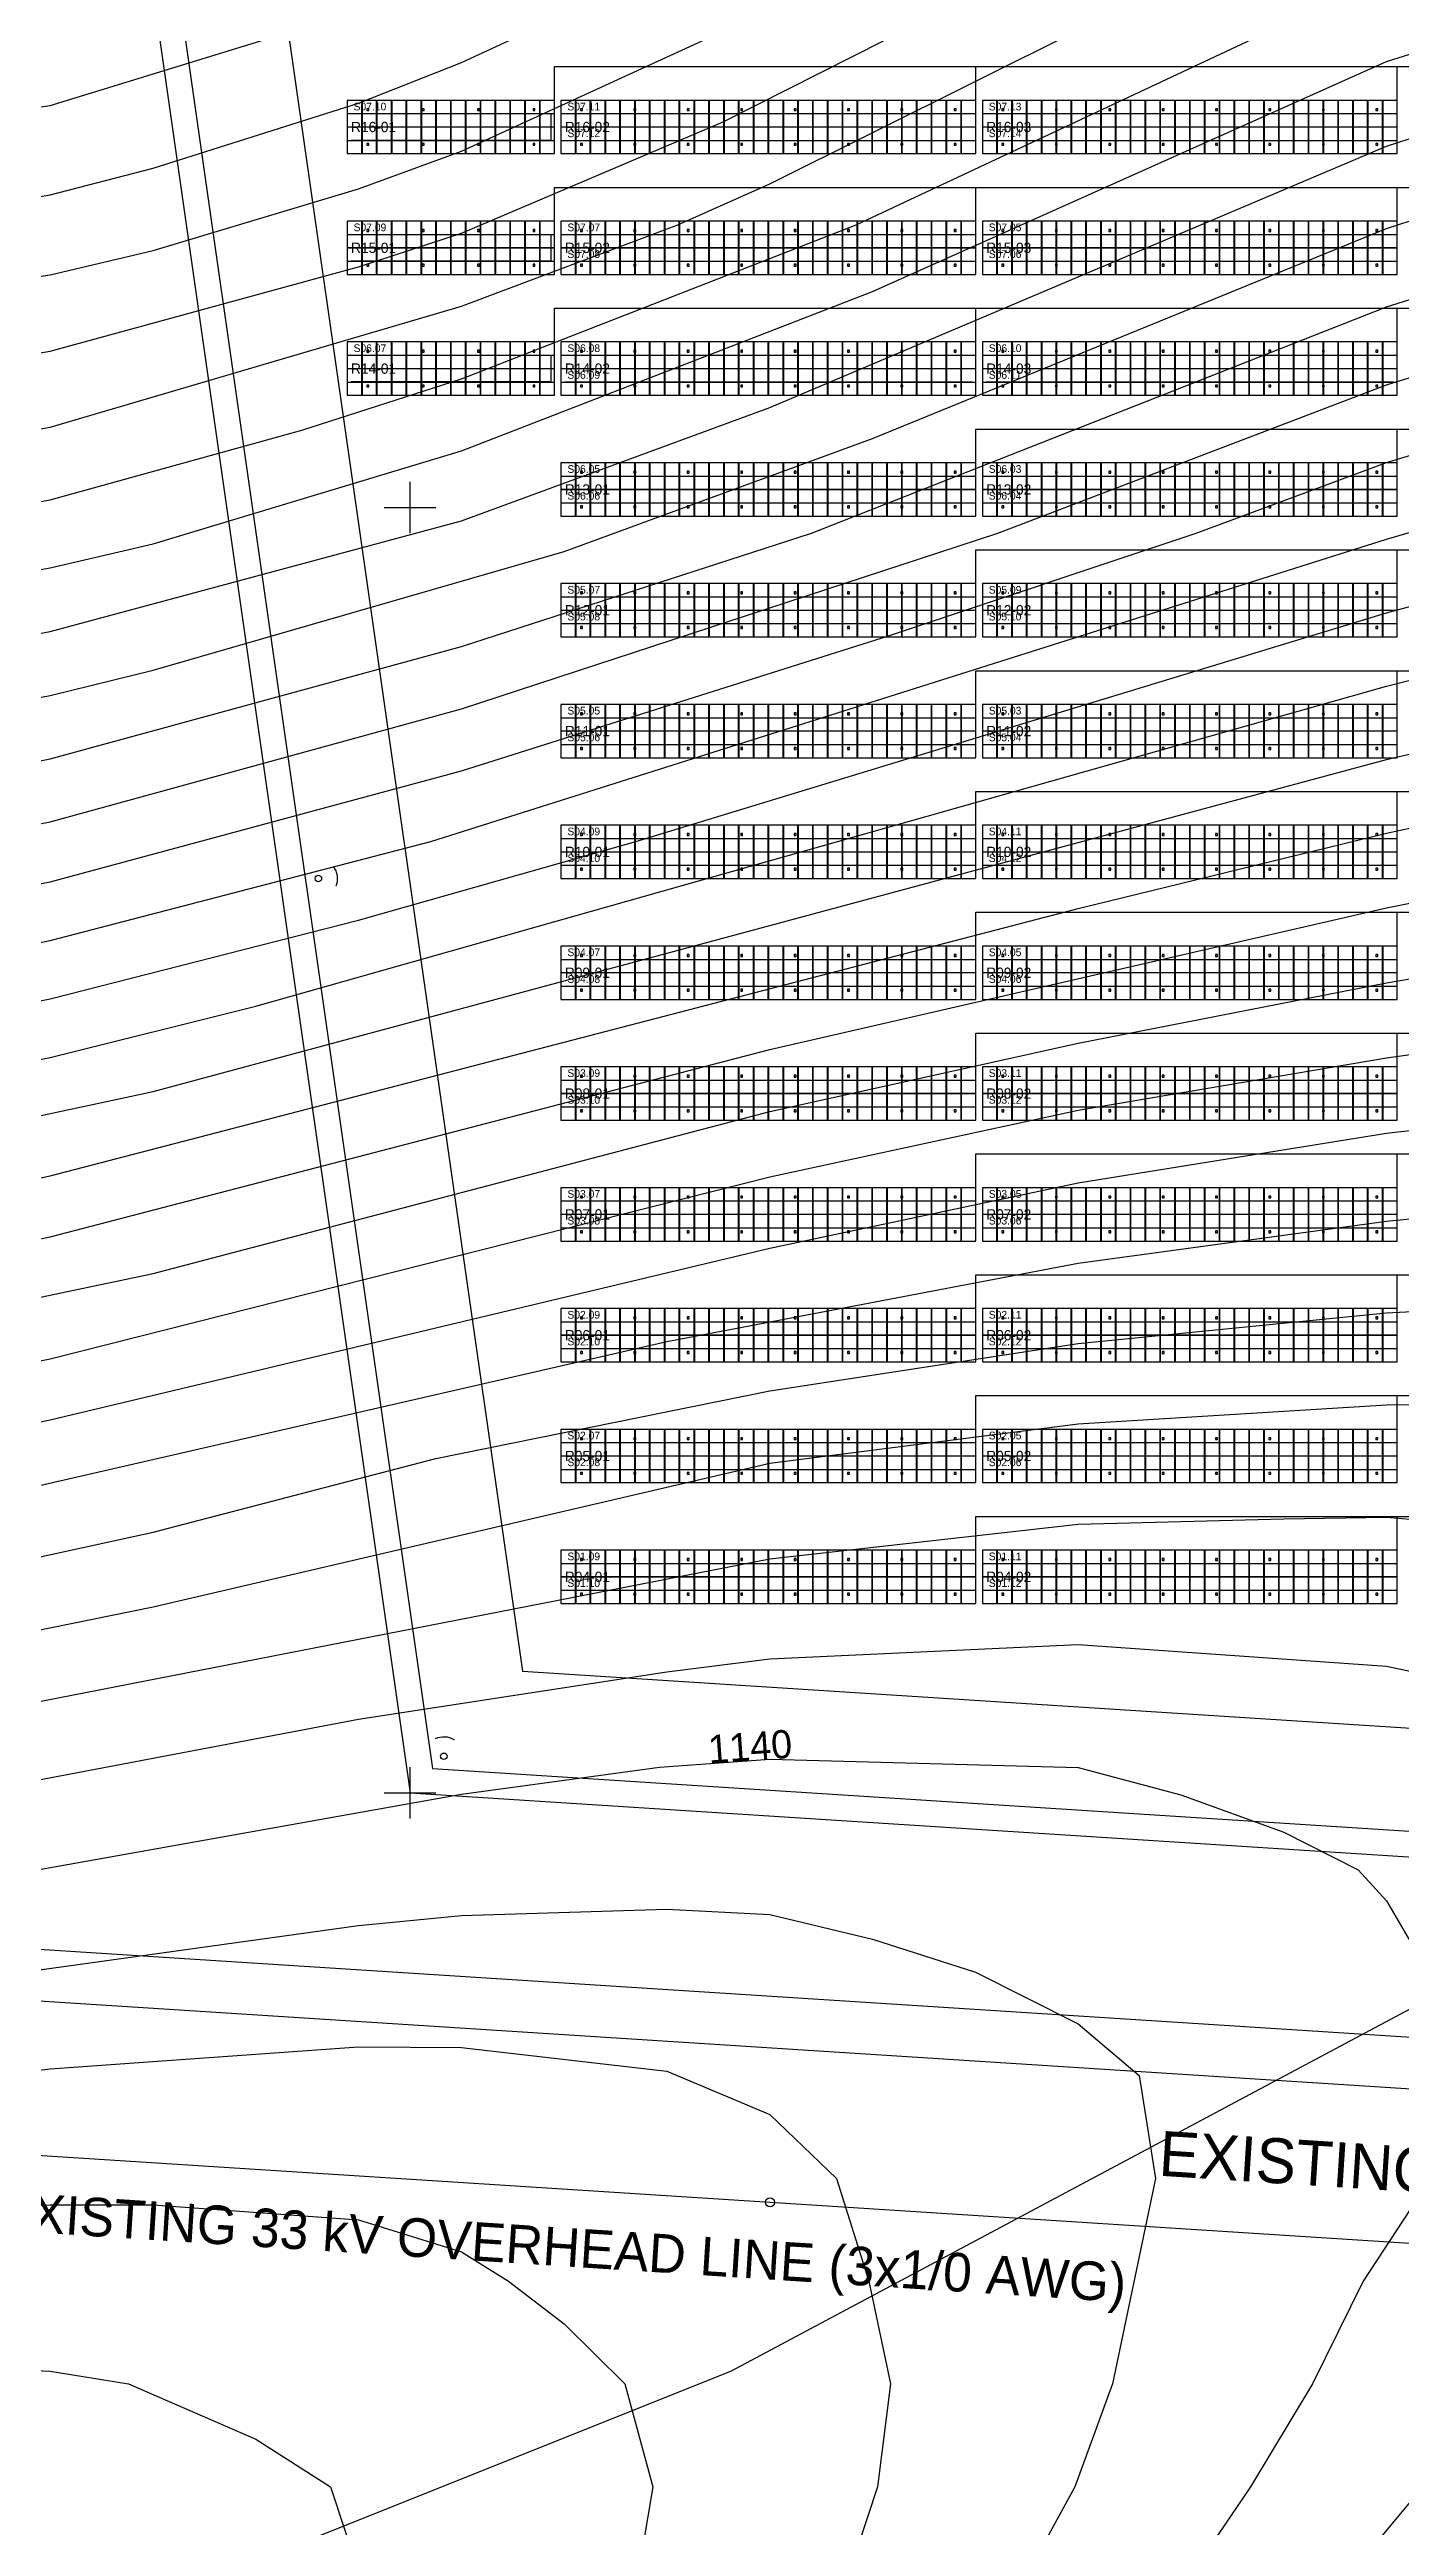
# Model space of a CAD drawing. Header units: metres. Extents: x 469740 to 470929, y 4329760 to 4330601.
# Drawn here: x 469971.9 to 470077.1, y 4329942.9 to 4330135.6 of the extents above; entities that cross this region are included whole.
import ezdxf
from ezdxf.enums import TextEntityAlignment as Align

# ---------------------------------------------------------------- set-up
doc = ezdxf.new("R2010")
doc.units = ezdxf.units.M
for name, color, linetype in [('CADASTRE-PARCEL', 30, 'Continuous'), ('DC-CABLE-1500V', 4, 'Continuous'), ('EXISTING-OHL-33KV', 6, 'Continuous'), ('EXISTING-TRACK', 251, 'Continuous'), ('FENCE-2.0M-CHAINLINK', 3, 'Continuous'), ('GRID-COORDINATES', 8, 'Continuous'), ('PV-MODULES', 5, 'Continuous'), ('PV-PILES', 8, 'Continuous'), ('PV-STRING-NUMBERS', 3, 'Continuous'), ('PV-STRINGS', 3, 'Continuous'), ('PV-TABLES', 5, 'Continuous'), ('SECURITY-CCTV', 4, 'Continuous'), ('SETBACK-LINE-10M', 1, 'Continuous'), ('STREAM-DRY', 150, 'Continuous'), ('TOPO-CONTOUR-MAJOR', 8, 'Continuous'), ('TOPO-CONTOUR-MINOR', 252, 'Continuous'), ('TOPO-TEXT', 8, 'Continuous')]:
    doc.layers.add(name, color=color, linetype=linetype)

# ---------------------------------------------------------------- blocks, each defined once
blk = doc.blocks.new('POLE_MV_CONCRETE')
blk.add_line((-1.2, 0), (1.2, 0))
blk.add_circle((0, 0), 0.35)
blk = doc.blocks.new('PV_MODULE_590W')
blk.add_line((-0.567, 0), (0.567, 0))
blk.add_lwpolyline([(-0.567, -1.0325), (0.567, -1.0325), (0.567, 1.0325), (-0.567, 1.0325)], close=True)
blk = doc.blocks.new('PILE_C150')
blk.add_lwpolyline([(-0.075, -0.075), (0.075, -0.075), (0.075, 0.075), (-0.075, 0.075)], close=True)
blk = doc.blocks.new('PV_TABLE_2P28')
blk.add_lwpolyline([(-16.146, -2.0735), (16.146, -2.0735), (16.146, 2.0735), (-16.146, 2.0735)], close=True)
at = {"layer": 'PV-MODULES'}
for p in [(-15.579, 1.041), (-14.425, 1.041), (-13.271, 1.041), (-12.117, 1.041), (-10.963, 1.041), (-9.809, 1.041), (-8.655, 1.041), (-7.501, 1.041), (-6.347, 1.041), (-5.193, 1.041), (-4.039, 1.041), (-2.885, 1.041), (-1.731, 1.041), (-0.577, 1.041), (0.577, 1.041), (1.731, 1.041), (2.885, 1.041), (4.039, 1.041), (5.193, 1.041), (6.347, 1.041), (7.501, 1.041), (8.655, 1.041), (9.809, 1.041), (10.963, 1.041), (12.117, 1.041), (13.271, 1.041), (14.425, 1.041), (15.579, 1.041), (-15.579, -1.041), (-14.425, -1.041), (-13.271, -1.041), (-12.117, -1.041), (-10.963, -1.041), (-9.809, -1.041), (-8.655, -1.041), (-7.501, -1.041), (-6.347, -1.041), (-5.193, -1.041), (-4.039, -1.041), (-2.885, -1.041), (-1.731, -1.041), (-0.577, -1.041), (0.577, -1.041), (1.731, -1.041), (2.885, -1.041), (4.039, -1.041), (5.193, -1.041), (6.347, -1.041), (7.501, -1.041), (8.655, -1.041), (9.809, -1.041), (10.963, -1.041), (12.117, -1.041), (13.271, -1.041), (14.425, -1.041), (15.579, -1.041)]:
    blk.add_blockref('PV_MODULE_590W', p, dxfattribs=at)
at = {"layer": 'PV-PILES'}
for p in [(-14.546, 1.35), (-10.39, 1.35), (-6.234, 1.35), (-2.078, 1.35), (2.078, 1.35), (6.234, 1.35), (10.39, 1.35), (14.546, 1.35), (-14.546, -1.35), (-10.39, -1.35), (-6.234, -1.35), (-2.078, -1.35), (2.078, -1.35), (6.234, -1.35), (10.39, -1.35), (14.546, -1.35)]:
    blk.add_blockref('PILE_C150', p, dxfattribs=at)
blk = doc.blocks.new('PV_TABLE_2P14')
blk.add_lwpolyline([(-8.068, -2.0735), (8.068, -2.0735), (8.068, 2.0735), (-8.068, 2.0735)], close=True)
at = {"layer": 'PV-MODULES'}
for p in [(-7.501, 1.041), (-6.347, 1.041), (-5.193, 1.041), (-4.039, 1.041), (-2.885, 1.041), (-1.731, 1.041), (-0.577, 1.041), (0.577, 1.041), (1.731, 1.041), (2.885, 1.041), (4.039, 1.041), (5.193, 1.041), (6.347, 1.041), (7.501, 1.041), (-7.501, -1.041), (-6.347, -1.041), (-5.193, -1.041), (-4.039, -1.041), (-2.885, -1.041), (-1.731, -1.041), (-0.577, -1.041), (0.577, -1.041), (1.731, -1.041), (2.885, -1.041), (4.039, -1.041), (5.193, -1.041), (6.347, -1.041), (7.501, -1.041)]:
    blk.add_blockref('PV_MODULE_590W', p, dxfattribs=at)
at = {"layer": 'PV-PILES'}
for p in [(-6.468, 1.35), (-2.156, 1.35), (2.156, 1.35), (6.468, 1.35), (-6.468, -1.35), (-2.156, -1.35), (2.156, -1.35), (6.468, -1.35)]:
    blk.add_blockref('PILE_C150', p, dxfattribs=at)
blk = doc.blocks.new('CCTV_POLE_6M')
blk.add_circle((0, 0), 0.25)
blk.add_arc((0, 0), 1.5, -30, 30)

msp = doc.modelspace()

# ---------------------------------------------------------------- linework, layer by layer
at = {"layer": 'CADASTRE-PARCEL'}
msp.add_lwpolyline([(470000, 4330000), (470390, 4329975), (470430, 4330160), (470360, 4330300), (470060, 4330285), (469980, 4330140)], close=True, dxfattribs=at)
at = {"layer": 'DC-CABLE-1500V'}
for points in [[(470011.25, 4330129.6), (470011.25, 4330134.3), (470210.4, 4330134.3), (470210.4, 4330132.38), (470108.42, 4330132.38)], [(470044.04, 4330129.6), (470044.04, 4330134.3), (470210.4, 4330134.3), (470210.4, 4330132.38), (470108.42, 4330132.38)], [(470076.83, 4330129.6), (470076.83, 4330134.3), (470210.4, 4330134.3), (470210.4, 4330132.38), (470108.42, 4330132.38)], [(470011.25, 4330120.2), (470011.25, 4330124.9), (470210.4, 4330124.9), (470210.4, 4330132.38), (470108.42, 4330132.38)], [(470044.04, 4330120.2), (470044.04, 4330124.9), (470210.4, 4330124.9), (470210.4, 4330132.38), (470108.42, 4330132.38)], [(470076.83, 4330120.2), (470076.83, 4330124.9), (470210.4, 4330124.9), (470210.4, 4330132.38), (470108.42, 4330132.38)], [(470011.25, 4330110.8), (470011.25, 4330115.5), (470210.4, 4330115.5), (470210.4, 4330113.58), (470108.42, 4330113.58)], [(470044.04, 4330110.8), (470044.04, 4330115.5), (470210.4, 4330115.5), (470210.4, 4330113.58), (470108.42, 4330113.58)], [(470076.83, 4330110.8), (470076.83, 4330115.5), (470210.4, 4330115.5), (470210.4, 4330113.58), (470108.42, 4330113.58)], [(470044.04, 4330101.4), (470044.04, 4330106.1), (470210.4, 4330106.1), (470210.4, 4330113.58), (470108.42, 4330113.58)], [(470076.83, 4330101.4), (470076.83, 4330106.1), (470210.4, 4330106.1), (470210.4, 4330113.58), (470108.42, 4330113.58)], [(470044.04, 4330092), (470044.04, 4330096.7), (470210.4, 4330096.7), (470210.4, 4330094.78), (470141.22, 4330094.78)], [(470076.83, 4330092), (470076.83, 4330096.7), (470210.4, 4330096.7), (470210.4, 4330094.78), (470141.22, 4330094.78)], [(470044.04, 4330082.6), (470044.04, 4330087.3), (470210.4, 4330087.3), (470210.4, 4330094.78), (470141.22, 4330094.78)], [(470076.83, 4330082.6), (470076.83, 4330087.3), (470210.4, 4330087.3), (470210.4, 4330094.78), (470141.22, 4330094.78)], [(470044.04, 4330073.2), (470044.04, 4330077.9), (470210.4, 4330077.9), (470210.4, 4330075.98), (470141.22, 4330075.98)], [(470076.83, 4330073.2), (470076.83, 4330077.9), (470210.4, 4330077.9), (470210.4, 4330075.98), (470141.22, 4330075.98)], [(470044.04, 4330063.8), (470044.04, 4330068.5), (470210.4, 4330068.5), (470210.4, 4330075.98), (470141.22, 4330075.98)], [(470076.83, 4330063.8), (470076.83, 4330068.5), (470210.4, 4330068.5), (470210.4, 4330075.98), (470141.22, 4330075.98)], [(470044.04, 4330054.4), (470044.04, 4330059.1), (470210.4, 4330059.1), (470210.4, 4330057.18), (470141.22, 4330057.18)], [(470076.83, 4330054.4), (470076.83, 4330059.1), (470210.4, 4330059.1), (470210.4, 4330057.18), (470141.22, 4330057.18)], [(470044.04, 4330045), (470044.04, 4330049.7), (470210.4, 4330049.7), (470210.4, 4330057.18), (470141.22, 4330057.18)], [(470076.83, 4330045), (470076.83, 4330049.7), (470210.4, 4330049.7), (470210.4, 4330057.18), (470141.22, 4330057.18)], [(470044.04, 4330035.6), (470044.04, 4330040.3), (470210.4, 4330040.3), (470210.4, 4330038.38), (470141.22, 4330038.38)], [(470076.83, 4330035.6), (470076.83, 4330040.3), (470210.4, 4330040.3), (470210.4, 4330038.38), (470141.22, 4330038.38)], [(470044.04, 4330026.2), (470044.04, 4330030.9), (470210.4, 4330030.9), (470210.4, 4330038.38), (470141.22, 4330038.38)], [(470076.83, 4330026.2), (470076.83, 4330030.9), (470210.4, 4330030.9), (470210.4, 4330038.38), (470141.22, 4330038.38)], [(470044.04, 4330016.8), (470044.04, 4330021.5), (470210.4, 4330021.5), (470210.4, 4330019.58), (470141.22, 4330019.58)], [(470076.83, 4330016.8), (470076.83, 4330021.5), (470210.4, 4330021.5), (470210.4, 4330019.58), (470141.22, 4330019.58)]]:
    msp.add_lwpolyline(points, dxfattribs=at)
at = {"layer": 'EXISTING-OHL-33KV'}
msp.add_lwpolyline([(469848.39, 4329979.66), (469908.27, 4329975.82), (469968.14, 4329971.98), (470028.02, 4329968.14), (470087.9, 4329964.3), (470147.77, 4329960.47), (470207.65, 4329956.63), (470267.53, 4329952.79), (470327.4, 4329948.95), (470387.28, 4329945.11), (470447.16, 4329941.27), (470507.04, 4329937.44), (470566.91, 4329933.6)], dxfattribs=at)
at = {"layer": 'EXISTING-TRACK'}
for p, q in [((469839.43, 4329996.26), (470577.92, 4329948.93)), ((469839.18, 4329992.27), (470577.66, 4329944.93))]:
    msp.add_line(p, q, dxfattribs=at)
at = {"layer": 'FENCE-2.0M-CHAINLINK'}
msp.add_lwpolyline([(470217.99, 4329988.03), (470388.41, 4329977.11), (470427.9, 4330159.73), (470358.8, 4330297.94), (470061.21, 4330283.06), (469982.07, 4330139.62), (470001.75, 4330001.89), (470212.01, 4329988.41)], dxfattribs=at)
at = {"layer": 'GRID-COORDINATES'}
for p, q in [((470000, 4330098), (470000, 4330102)), ((469998, 4330100), (470002, 4330100)), ((470000, 4329998), (470000, 4330002)), ((469998, 4330000), (470002, 4330000))]:
    msp.add_line(p, q, dxfattribs=at)
at = {"layer": 'PV-STRINGS'}
for points in [[(469995.41, 4330130.64), (470010.95, 4330130.64), (470010.95, 4330128.56), (469995.41, 4330128.56)], [(470012.05, 4330130.64), (470043.74, 4330130.64)], [(470044.84, 4330130.64), (470076.53, 4330130.64)], [(470012.05, 4330128.56), (470043.74, 4330128.56)], [(470044.84, 4330128.56), (470076.53, 4330128.56)], [(469995.41, 4330121.24), (470010.95, 4330121.24), (470010.95, 4330119.16), (469995.41, 4330119.16)], [(470012.05, 4330121.24), (470043.74, 4330121.24)], [(470044.84, 4330121.24), (470076.53, 4330121.24)], [(470012.05, 4330119.16), (470043.74, 4330119.16)], [(470044.84, 4330119.16), (470076.53, 4330119.16)], [(469995.41, 4330111.84), (470010.95, 4330111.84), (470010.95, 4330109.76), (469995.41, 4330109.76)], [(470012.05, 4330111.84), (470043.74, 4330111.84)], [(470044.84, 4330111.84), (470076.53, 4330111.84)], [(470012.05, 4330109.76), (470043.74, 4330109.76)], [(470044.84, 4330109.76), (470076.53, 4330109.76)], [(470012.05, 4330102.44), (470043.74, 4330102.44)], [(470044.84, 4330102.44), (470076.53, 4330102.44)], [(470012.05, 4330100.36), (470043.74, 4330100.36)], [(470044.84, 4330100.36), (470076.53, 4330100.36)], [(470012.05, 4330093.04), (470043.74, 4330093.04)], [(470044.84, 4330093.04), (470076.53, 4330093.04)], [(470012.05, 4330090.96), (470043.74, 4330090.96)], [(470044.84, 4330090.96), (470076.53, 4330090.96)], [(470012.05, 4330083.64), (470043.74, 4330083.64)], [(470044.84, 4330083.64), (470076.53, 4330083.64)], [(470012.05, 4330081.56), (470043.74, 4330081.56)], [(470044.84, 4330081.56), (470076.53, 4330081.56)], [(470012.05, 4330074.24), (470043.74, 4330074.24)], [(470044.84, 4330074.24), (470076.53, 4330074.24)], [(470012.05, 4330072.16), (470043.74, 4330072.16)], [(470044.84, 4330072.16), (470076.53, 4330072.16)], [(470012.05, 4330064.84), (470043.74, 4330064.84)], [(470044.84, 4330064.84), (470076.53, 4330064.84)], [(470012.05, 4330062.76), (470043.74, 4330062.76)], [(470044.84, 4330062.76), (470076.53, 4330062.76)], [(470012.05, 4330055.44), (470043.74, 4330055.44)], [(470044.84, 4330055.44), (470076.53, 4330055.44)], [(470012.05, 4330053.36), (470043.74, 4330053.36)], [(470044.84, 4330053.36), (470076.53, 4330053.36)], [(470012.05, 4330046.04), (470043.74, 4330046.04)], [(470044.84, 4330046.04), (470076.53, 4330046.04)], [(470012.05, 4330043.96), (470043.74, 4330043.96)], [(470044.84, 4330043.96), (470076.53, 4330043.96)], [(470012.05, 4330036.64), (470043.74, 4330036.64)], [(470044.84, 4330036.64), (470076.53, 4330036.64)], [(470012.05, 4330034.56), (470043.74, 4330034.56)], [(470044.84, 4330034.56), (470076.53, 4330034.56)], [(470012.05, 4330027.24), (470043.74, 4330027.24)], [(470044.84, 4330027.24), (470076.53, 4330027.24)], [(470012.05, 4330025.16), (470043.74, 4330025.16)], [(470044.84, 4330025.16), (470076.53, 4330025.16)], [(470012.05, 4330017.84), (470043.74, 4330017.84)], [(470044.84, 4330017.84), (470076.53, 4330017.84)], [(470012.05, 4330015.76), (470043.74, 4330015.76)], [(470044.84, 4330015.76), (470076.53, 4330015.76)]]:
    msp.add_lwpolyline(points, dxfattribs=at)
at = {"layer": 'SETBACK-LINE-10M'}
msp.add_lwpolyline([(470008.75, 4330009.46), (470382.05, 4329985.53), (470419.48, 4330158.67), (470353.98, 4330289.69), (470066.06, 4330275.29), (469990.37, 4330138.1)], close=True, dxfattribs=at)
at = {"layer": 'STREAM-DRY'}
msp.add_lwpolyline([(470275, 4330000), (470237.5, 4330018.75), (470200, 4330025), (470150, 4330015), (470100, 4329995), (470025, 4329955), (469925, 4329915), (469900, 4329910), (469875, 4329900)], dxfattribs=at)
at = {"layer": 'TOPO-CONTOUR-MAJOR'}
for points in [[(469956, 4330121.68), (469972, 4330124.32), (469980, 4330126.4), (469996, 4330131.45), (470004, 4330134.61), (470028.63, 4330146), (470052, 4330159.4), (470060, 4330163.45), (470076, 4330170.77), (470084, 4330173.24), (470100, 4330177.79), (470124, 4330180.89), (470148, 4330180.55), (470172, 4330177.02), (470180, 4330175.14), (470204, 4330168.22), (470228, 4330159.65)], [(469948, 4330091.13), (469972, 4330095.3), (469980, 4330097.17), (470004, 4330104.4), (470036, 4330116.81), (470076, 4330134.7), (470100, 4330142.27), (470124, 4330145.56), (470148, 4330146.19), (470172, 4330145.09), (470180, 4330144.21), (470196, 4330141.98), (470220, 4330136.52)], [(469948, 4330066.26), (469972, 4330070.87), (470004, 4330079.51), (470037.24, 4330090), (470061.17, 4330098), (470076, 4330103.49), (470100, 4330110.72), (470124, 4330114.83), (470132, 4330115.48), (470148, 4330116.56), (470172, 4330116.78), (470196, 4330115.07), (470204, 4330113.9), (470228, 4330108.55)], [(469948, 4330043.03), (469972, 4330048.01), (470052, 4330068.8), (470076, 4330074.67), (470100, 4330079.85), (470124, 4330083.55), (470148, 4330085.6), (470172, 4330086.01), (470196, 4330084.07), (470204, 4330082.69), (470220, 4330078.52), (470232.25, 4330074), (470252, 4330059.71), (470263.63, 4330050), (470268, 4330039.2), (470274.15, 4330026), (470272.01, 4330018), (470265.08, 4330002), (470257.34, 4329994), (470239.3, 4329978), (470228, 4329968.88), (470202.38, 4329946), (470192.36, 4329938)], [(469956, 4330020.43), (470020, 4330035.11), (470052, 4330041.2), (470076, 4330044.48), (470100, 4330046.84), (470124, 4330047.77), (470140, 4330046.25), (470148, 4330045.13), (470156, 4330042.36), (470164, 4330038.18), (470172, 4330032.39), (470177.98, 4330026), (470177.79, 4330018), (470176.08, 4330002), (470163.73, 4329978), (470157.63, 4329970), (470141.85, 4329954), (470132.43, 4329946), (470116, 4329933.73), (470100, 4329919.95), (470087.86, 4329906), (470082.2, 4329898), (470077.64, 4329890)], [(469860, 4329993.98), (469876, 4329991.06), (469900, 4329987.98), (469924, 4329987.6), (469948, 4329989.91), (470004, 4329999.9), (470019.41, 4330002), (470028, 4330002.61), (470052, 4330001.97), (470060, 4329999.83), (470068, 4329996.94), (470073.8, 4329994), (470076, 4329991.6), (470079.27, 4329986), (470082.61, 4329978), (470079.41, 4329970), (470074.18, 4329962), (470070.23, 4329954), (470065.41, 4329946), (470060, 4329938), (470051.52, 4329922), (470046.61, 4329914), (470033.41, 4329890)]]:
    msp.add_lwpolyline(points, dxfattribs=at)
at = {"layer": 'TOPO-CONTOUR-MINOR'}
for points in [[(469948, 4330127.87), (469972, 4330131.28), (469996, 4330138.64), (470004, 4330141.72), (470013.46, 4330146), (470028, 4330153.52), (470052, 4330167.81), (470068, 4330175.75), (470076, 4330179.57), (470092, 4330184.81), (470100, 4330187.18), (470124, 4330189.92), (470148, 4330189.32), (470172, 4330185.12), (470204, 4330174.34), (470252, 4330155.09), (470311.37, 4330130), (470329.24, 4330122), (470356, 4330109.02), (470376.26, 4330098), (470396, 4330085.15), (470411.88, 4330074), (470441.63, 4330050)], [(469948, 4330114.44), (469972, 4330118.09), (469980, 4330119.98), (469996, 4330124.78), (470004, 4330127.72), (470028, 4330138.71), (470068, 4330159.36), (470076, 4330163.02), (470084, 4330165.44), (470100, 4330169.94), (470124, 4330172.86), (470148, 4330172.78), (470172, 4330170.02), (470196, 4330164.75), (470204, 4330162.45), (470228, 4330154.32)], [(469948, 4330108.13), (469972, 4330112.16), (469996, 4330118.72), (470004, 4330121.33), (470024.38, 4330130), (470052, 4330143.97), (470076, 4330155.35), (470100, 4330162.8), (470124, 4330165.71), (470148, 4330165.82), (470172, 4330163.62), (470180, 4330162.2), (470204, 4330156.68), (470228, 4330149.19), (470252, 4330140.49), (470277.59, 4330130), (470295.16, 4330122), (470327.73, 4330106), (470342.99, 4330098), (470381.11, 4330074), (470411.88, 4330050), (470436.13, 4330026)], [(469948, 4330102.03), (469972, 4330106.24), (470004, 4330115.66), (470020.85, 4330122), (470028, 4330125.19), (470052, 4330137.13), (470076, 4330148.14), (470100, 4330155.66), (470124, 4330158.82), (470148, 4330159.1), (470172, 4330157.22), (470180, 4330155.95), (470204, 4330151.07), (470228, 4330144.15), (470252, 4330135.71), (470276, 4330125.76), (470316.75, 4330106), (470331.89, 4330098), (470370.32, 4330074), (470401.24, 4330050), (470412, 4330038.37), (470425, 4330026), (470435.4, 4330010), (470441.42, 4330002)], [(469948, 4330096.31), (469972, 4330100.58), (469991.57, 4330106), (470004, 4330110), (470034.72, 4330122), (470076, 4330141.35), (470100, 4330148.82), (470124, 4330152.05), (470148, 4330152.49), (470172, 4330151.02), (470196, 4330147.35), (470228, 4330139.24)], [(469948, 4330085.95), (469972, 4330090.34), (470004, 4330098.97), (470028, 4330107.78), (470076, 4330128.12), (470100, 4330135.86), (470124, 4330139.39), (470148, 4330140.25), (470172, 4330139.45), (470180, 4330138.68), (470196, 4330136.68), (470220, 4330131.53)], [(469948, 4330080.79), (469972, 4330085.38), (469980, 4330087.34), (470012, 4330096.57), (470036, 4330105.36), (470076, 4330121.71), (470100, 4330129.47), (470124, 4330133.22), (470148, 4330134.32), (470172, 4330133.81), (470180, 4330133.15), (470196, 4330131.38), (470204, 4330130.04), (470220, 4330126.45)], [(469948, 4330075.68), (469972, 4330080.44), (470004, 4330089.18), (470031.25, 4330098), (470076, 4330115.62), (470100, 4330123.14), (470124, 4330127.07), (470148, 4330128.39), (470172, 4330128.16), (470180, 4330127.6), (470196, 4330126.02), (470220, 4330121.3)], [(469948, 4330070.89), (469972, 4330075.54), (470004, 4330084.33), (470045.74, 4330098), (470076, 4330109.53), (470100, 4330116.92), (470124, 4330120.93), (470148, 4330122.47), (470172, 4330122.49), (470196, 4330120.6), (470204, 4330119.37), (470228, 4330113.86)], [(469948, 4330061.62), (469972, 4330066.32), (470001.62, 4330074), (470076, 4330097.52), (470100, 4330104.52), (470124, 4330108.72), (470148, 4330110.65), (470172, 4330111.06), (470196, 4330109.53), (470204, 4330108.43), (470220, 4330105.19)], [(469948, 4330056.99), (469972, 4330061.76), (469996, 4330067.88), (470017.58, 4330074), (470076, 4330091.81), (470100, 4330098.33), (470124, 4330102.58), (470148, 4330104.71), (470172, 4330105.31), (470196, 4330103.89), (470204, 4330102.78), (470220, 4330099.49), (470228, 4330097.27), (470252, 4330086.64), (470274, 4330074), (470300.6, 4330050), (470312.8, 4330026), (470312.69, 4330018), (470311.01, 4330002), (470306.89, 4329994), (470300, 4329984.1), (470294.65, 4329978), (470285.01, 4329970), (470244, 4329942.66)], [(469948, 4330052.36), (469972, 4330057.21), (469988, 4330061.21), (470076, 4330086.1), (470100, 4330092.17), (470124, 4330096.35), (470148, 4330098.65), (470172, 4330099.36), (470180, 4330099.1), (470196, 4330098.05), (470204, 4330096.76), (470220, 4330092.8), (470228, 4330090.25), (470252, 4330079.7), (470261.77, 4330074), (470288.97, 4330050), (470301.08, 4330026), (470300.56, 4330018), (470297.62, 4330002), (470292, 4329993.74), (470284, 4329984.7), (470276, 4329976.67), (470252, 4329960.17), (470228, 4329942.26)], [(469948, 4330047.7), (469980, 4330054.57), (470076, 4330080.39), (470100, 4330086.02), (470124, 4330089.95), (470148, 4330092.15), (470172, 4330092.78), (470196, 4330091.07), (470204, 4330089.73), (470220, 4330085.76), (470228, 4330083.23), (470248.76, 4330074), (470277.3, 4330050), (470287.86, 4330026), (470286.69, 4330018), (470282.33, 4330002), (470276, 4329993.61), (470258.52, 4329978), (470236.96, 4329962), (470197.55, 4329930), (470180, 4329918.13), (470148, 4329899.71), (470135.3, 4329890)], [(469948, 4330038.36), (469972, 4330043.26), (470028, 4330057.82), (470076, 4330068.84), (470100, 4330073.63), (470124, 4330077.08), (470148, 4330078.97), (470172, 4330079.13), (470196, 4330076.82), (470208.92, 4330074), (470220, 4330068.99), (470228, 4330064.44), (470248.89, 4330050), (470257.49, 4330026), (470254.56, 4330018), (470245.66, 4330002), (470228, 4329985.41), (470221, 4329978), (470196.34, 4329954), (470187.48, 4329946), (470166.03, 4329930)], [(469948, 4330033.69), (469980, 4330040.4), (470028, 4330053.01), (470052, 4330058.33), (470076, 4330063.01), (470100, 4330067.1), (470124, 4330070.18), (470148, 4330071.84), (470172, 4330071.33), (470180, 4330070.28), (470196, 4330066.78), (470204, 4330063.95), (470212, 4330060.2), (470220, 4330056.29), (470228, 4330051.69), (470230.49, 4330050), (470238.56, 4330026), (470234.69, 4330018), (470225.26, 4330002), (470197.35, 4329970), (470181.94, 4329954), (470172.88, 4329946), (470162.38, 4329938)], [(469948, 4330029.02), (469972, 4330033.76), (470028, 4330047.92), (470052, 4330053.1), (470076, 4330057.17), (470100, 4330060.56), (470124, 4330062.91), (470148, 4330063.56), (470172, 4330061.49), (470180, 4330059.86), (470196, 4330055.09), (470207.58, 4330050), (470212, 4330040.67), (470217.88, 4330026), (470206.96, 4330002), (470196, 4329987.06), (470190.07, 4329978), (470183.47, 4329970), (470168.17, 4329954), (470159.13, 4329946), (470124, 4329921.03), (470108, 4329907.2), (470100, 4329899.16), (470093.98, 4329890)], [(469948, 4330024.15), (469972, 4330029.01), (470028, 4330042.37), (470052, 4330047.46), (470076, 4330051.33), (470100, 4330054.03), (470124, 4330055.64), (470148, 4330055.28), (470164, 4330053.1), (470172, 4330051.66), (470178.07, 4330050), (470180, 4330048.65), (470188, 4330040.63), (470192.83, 4330034), (470197.33, 4330026), (470190.87, 4330002), (470186.4, 4329994), (470176.48, 4329978), (470170.17, 4329970), (470162.77, 4329962), (470155, 4329954), (470145.59, 4329946), (470123.5, 4329930)], [(469956, 4330015.03), (469980, 4330020.27), (470002.01, 4330026), (470028, 4330031.27), (470052, 4330034.95), (470076, 4330037.33), (470100, 4330038.59), (470124, 4330037.79), (470132, 4330036.25), (470148, 4330031.69), (470156, 4330027.07), (470157.46, 4330026), (470159.93, 4330018), (470161.8, 4330002), (470158.84, 4329994), (470151.11, 4329978), (470144.75, 4329970), (470128.69, 4329954), (470100, 4329930.47), (470092, 4329922.1), (470085.02, 4329914), (470078.96, 4329906), (470073.74, 4329898), (470069.39, 4329890)], [(469956, 4330009.58), (469980, 4330014.47), (470028, 4330025.63), (470052, 4330028.7), (470076, 4330030.18), (470100, 4330030.33), (470124, 4330027.81), (470130.04, 4330026), (470139.01, 4330018), (470143.73, 4330010), (470147.08, 4330002), (470144.55, 4329994), (470137.52, 4329978), (470131.32, 4329970), (470124, 4329962.77), (470114.8, 4329954), (470096.33, 4329938), (470088.54, 4329930), (470076, 4329914.61), (470070.06, 4329906), (470061.1, 4329890)], [(469956, 4330004.14), (470028, 4330018.2), (470052, 4330020.9), (470068, 4330021.3), (470076, 4330021.44), (470100, 4330019.43), (470108, 4330016.85), (470116, 4330013.35), (470122.01, 4330010), (470124, 4330008.71), (470129.44, 4330002), (470128.46, 4329994), (470123.24, 4329978), (470116.21, 4329970), (470108, 4329962.23), (470100.56, 4329954), (470084.25, 4329938), (470077.57, 4329930), (470066.1, 4329914), (470060, 4329903.97), (470052.82, 4329890)], [(469860, 4329999.36), (469876, 4329996.64), (469900, 4329993.96), (469924, 4329993.98), (469948, 4329996.62), (469996, 4330005.73), (470020, 4330009.42), (470028, 4330010.41), (470052, 4330011.54), (470076, 4330009.84), (470092, 4330006.47), (470100, 4330004.31), (470104.24, 4330002), (470106.61, 4329994), (470104.91, 4329978), (470099.47, 4329970), (470091.49, 4329962), (470085.49, 4329954), (470072.15, 4329938), (470068, 4329932.17), (470056.65, 4329914), (470043.4, 4329890)], [(469860, 4329988.4), (469876, 4329985.37), (469900, 4329981.99), (469924, 4329981.23), (469948, 4329983.02), (469996, 4329989.67), (470004, 4329990.45), (470020, 4329990.93), (470028, 4329990.53), (470036, 4329988.61), (470044, 4329986.04), (470052, 4329982.02), (470056.75, 4329978), (470058.02, 4329970), (470054.66, 4329954), (470051.74, 4329946), (470047.39, 4329938), (470040.14, 4329922), (470035.64, 4329914), (470028, 4329898.66), (470022.47, 4329890)], [(469860, 4329982.83), (469900, 4329975.64), (469924, 4329974.19), (469948, 4329975.63), (469972, 4329978.53), (469996, 4329980.22), (470004, 4329980.18), (470020, 4329978.33), (470028, 4329974.98), (470033.19, 4329970), (470035.7, 4329962), (470037.39, 4329954), (470036.37, 4329946), (470028.46, 4329922), (470014.77, 4329898), (470009.08, 4329890)], [(469860, 4329977.11), (469876, 4329973.25), (469900, 4329968.37), (469924, 4329965.96), (469948, 4329966.36), (469972, 4329967.93), (469980, 4329967.93), (469996, 4329966.78), (470004, 4329964.29), (470007.67, 4329962), (470012, 4329958.68), (470016.71, 4329954), (470018.91, 4329946), (470016.21, 4329930), (470013.76, 4329922), (470004, 4329904.01), (470000.29, 4329898), (469993.5, 4329890)], [(469860, 4329970.45), (469876, 4329966.08), (469900, 4329960.4), (469924, 4329957.11), (469972, 4329955), (469978.09, 4329954), (469988, 4329949.7), (469993.81, 4329946), (469996, 4329939.42), (469997.63, 4329930), (469996.5, 4329922), (469981.4, 4329898), (469974.04, 4329890)]]:
    msp.add_lwpolyline(points, dxfattribs=at)

# ---------------------------------------------------------------- block references
at = {"layer": 'EXISTING-OHL-33KV', "rotation": -3.667788055531427}
msp.add_blockref('POLE_MV_CONCRETE', (470028.02, 4329968.14), dxfattribs=at)
at = {"layer": 'PV-TABLES'}
ref = msp.add_blockref('PV_TABLE_2P14', (470003.18, 4330129.6), dxfattribs=at)
ref.add_attrib('ID', 'R16-01', (469995.41, 4330129.2), dxfattribs={"height": 0.8})
ref = msp.add_blockref('PV_TABLE_2P28', (470027.89, 4330129.6), dxfattribs=at)
ref.add_attrib('ID', 'R16-02', (470012.05, 4330129.2), dxfattribs={"height": 0.8})
ref = msp.add_blockref('PV_TABLE_2P28', (470060.69, 4330129.6), dxfattribs=at)
ref.add_attrib('ID', 'R16-03', (470044.84, 4330129.2), dxfattribs={"height": 0.8})
ref = msp.add_blockref('PV_TABLE_2P14', (470003.18, 4330120.2), dxfattribs=at)
ref.add_attrib('ID', 'R15-01', (469995.41, 4330119.8), dxfattribs={"height": 0.8})
ref = msp.add_blockref('PV_TABLE_2P28', (470027.89, 4330120.2), dxfattribs=at)
ref.add_attrib('ID', 'R15-02', (470012.05, 4330119.8), dxfattribs={"height": 0.8})
ref = msp.add_blockref('PV_TABLE_2P28', (470060.69, 4330120.2), dxfattribs=at)
ref.add_attrib('ID', 'R15-03', (470044.84, 4330119.8), dxfattribs={"height": 0.8})
ref = msp.add_blockref('PV_TABLE_2P14', (470003.18, 4330110.8), dxfattribs=at)
ref.add_attrib('ID', 'R14-01', (469995.41, 4330110.4), dxfattribs={"height": 0.8})
ref = msp.add_blockref('PV_TABLE_2P28', (470027.89, 4330110.8), dxfattribs=at)
ref.add_attrib('ID', 'R14-02', (470012.05, 4330110.4), dxfattribs={"height": 0.8})
ref = msp.add_blockref('PV_TABLE_2P28', (470060.69, 4330110.8), dxfattribs=at)
ref.add_attrib('ID', 'R14-03', (470044.84, 4330110.4), dxfattribs={"height": 0.8})
ref = msp.add_blockref('PV_TABLE_2P28', (470027.89, 4330101.4), dxfattribs=at)
ref.add_attrib('ID', 'R13-01', (470012.05, 4330101), dxfattribs={"height": 0.8})
ref = msp.add_blockref('PV_TABLE_2P28', (470060.69, 4330101.4), dxfattribs=at)
ref.add_attrib('ID', 'R13-02', (470044.84, 4330101), dxfattribs={"height": 0.8})
ref = msp.add_blockref('PV_TABLE_2P28', (470027.89, 4330092), dxfattribs=at)
ref.add_attrib('ID', 'R12-01', (470012.05, 4330091.6), dxfattribs={"height": 0.8})
ref = msp.add_blockref('PV_TABLE_2P28', (470060.69, 4330092), dxfattribs=at)
ref.add_attrib('ID', 'R12-02', (470044.84, 4330091.6), dxfattribs={"height": 0.8})
ref = msp.add_blockref('PV_TABLE_2P28', (470027.89, 4330082.6), dxfattribs=at)
ref.add_attrib('ID', 'R11-01', (470012.05, 4330082.2), dxfattribs={"height": 0.8})
ref = msp.add_blockref('PV_TABLE_2P28', (470060.69, 4330082.6), dxfattribs=at)
ref.add_attrib('ID', 'R11-02', (470044.84, 4330082.2), dxfattribs={"height": 0.8})
ref = msp.add_blockref('PV_TABLE_2P28', (470027.89, 4330073.2), dxfattribs=at)
ref.add_attrib('ID', 'R10-01', (470012.05, 4330072.8), dxfattribs={"height": 0.8})
ref = msp.add_blockref('PV_TABLE_2P28', (470060.69, 4330073.2), dxfattribs=at)
ref.add_attrib('ID', 'R10-02', (470044.84, 4330072.8), dxfattribs={"height": 0.8})
ref = msp.add_blockref('PV_TABLE_2P28', (470027.89, 4330063.8), dxfattribs=at)
ref.add_attrib('ID', 'R09-01', (470012.05, 4330063.4), dxfattribs={"height": 0.8})
ref = msp.add_blockref('PV_TABLE_2P28', (470060.69, 4330063.8), dxfattribs=at)
ref.add_attrib('ID', 'R09-02', (470044.84, 4330063.4), dxfattribs={"height": 0.8})
ref = msp.add_blockref('PV_TABLE_2P28', (470027.89, 4330054.4), dxfattribs=at)
ref.add_attrib('ID', 'R08-01', (470012.05, 4330054), dxfattribs={"height": 0.8})
ref = msp.add_blockref('PV_TABLE_2P28', (470060.69, 4330054.4), dxfattribs=at)
ref.add_attrib('ID', 'R08-02', (470044.84, 4330054), dxfattribs={"height": 0.8})
ref = msp.add_blockref('PV_TABLE_2P28', (470027.89, 4330045), dxfattribs=at)
ref.add_attrib('ID', 'R07-01', (470012.05, 4330044.6), dxfattribs={"height": 0.8})
ref = msp.add_blockref('PV_TABLE_2P28', (470060.69, 4330045), dxfattribs=at)
ref.add_attrib('ID', 'R07-02', (470044.84, 4330044.6), dxfattribs={"height": 0.8})
ref = msp.add_blockref('PV_TABLE_2P28', (470027.89, 4330035.6), dxfattribs=at)
ref.add_attrib('ID', 'R06-01', (470012.05, 4330035.2), dxfattribs={"height": 0.8})
ref = msp.add_blockref('PV_TABLE_2P28', (470060.69, 4330035.6), dxfattribs=at)
ref.add_attrib('ID', 'R06-02', (470044.84, 4330035.2), dxfattribs={"height": 0.8})
ref = msp.add_blockref('PV_TABLE_2P28', (470027.89, 4330026.2), dxfattribs=at)
ref.add_attrib('ID', 'R05-01', (470012.05, 4330025.8), dxfattribs={"height": 0.8})
ref = msp.add_blockref('PV_TABLE_2P28', (470060.69, 4330026.2), dxfattribs=at)
ref.add_attrib('ID', 'R05-02', (470044.84, 4330025.8), dxfattribs={"height": 0.8})
ref = msp.add_blockref('PV_TABLE_2P28', (470027.89, 4330016.8), dxfattribs=at)
ref.add_attrib('ID', 'R04-01', (470012.05, 4330016.4), dxfattribs={"height": 0.8})
ref = msp.add_blockref('PV_TABLE_2P28', (470060.69, 4330016.8), dxfattribs=at)
ref.add_attrib('ID', 'R04-02', (470044.84, 4330016.4), dxfattribs={"height": 0.8})
at = {"layer": 'SECURITY-CCTV'}
for p, rotation in [((469992.87, 4330071.13), 8.130102354155966), ((470002.63, 4330002.84), 86.33221194446857)]:
    msp.add_blockref('CCTV_POLE_6M', p, dxfattribs=dict(at, rotation=rotation))

# ---------------------------------------------------------------- texts
at = {"layer": 'EXISTING-OHL-33KV'}
msp.add_text('EXISTING 33 kV OVERHEAD LINE (3x1/0 AWG)', height=3, rotation=-3.6678, dxfattribs=at).set_placement((469967.76, 4329965.99))
at = {"layer": 'EXISTING-TRACK'}
msp.add_text('EXISTING EARTH TRACK', height=3.5, rotation=-3.6678, dxfattribs=at).set_placement((470058.21, 4329970.21))
at = {"layer": 'PV-STRING-NUMBERS'}
for s, p in [('S07.10', (469995.61, 4330130.89)), ('S07.11', (470012.25, 4330130.89)), ('S07.13', (470045.04, 4330130.89)), ('S07.12', (470012.25, 4330128.81)), ('S07.14', (470045.04, 4330128.81)), ('S07.09', (469995.61, 4330121.49)), ('S07.07', (470012.25, 4330121.49)), ('S07.05', (470045.04, 4330121.49)), ('S07.08', (470012.25, 4330119.41)), ('S07.06', (470045.04, 4330119.41)), ('S06.07', (469995.61, 4330112.09)), ('S06.08', (470012.25, 4330112.09)), ('S06.10', (470045.04, 4330112.09)), ('S06.09', (470012.25, 4330110.01)), ('S06.11', (470045.04, 4330110.01)), ('S06.05', (470012.25, 4330102.69)), ('S06.03', (470045.04, 4330102.69)), ('S06.06', (470012.25, 4330100.61)), ('S06.04', (470045.04, 4330100.61)), ('S05.07', (470012.25, 4330093.29)), ('S05.09', (470045.04, 4330093.29)), ('S05.08', (470012.25, 4330091.21)), ('S05.10', (470045.04, 4330091.21)), ('S05.05', (470012.25, 4330083.89)), ('S05.03', (470045.04, 4330083.89)), ('S05.06', (470012.25, 4330081.81)), ('S05.04', (470045.04, 4330081.81)), ('S04.09', (470012.25, 4330074.49)), ('S04.11', (470045.04, 4330074.49)), ('S04.10', (470012.25, 4330072.41)), ('S04.12', (470045.04, 4330072.41)), ('S04.07', (470012.25, 4330065.09)), ('S04.05', (470045.04, 4330065.09)), ('S04.08', (470012.25, 4330063.01)), ('S04.06', (470045.04, 4330063.01)), ('S03.09', (470012.25, 4330055.69)), ('S03.11', (470045.04, 4330055.69)), ('S03.10', (470012.25, 4330053.61)), ('S03.12', (470045.04, 4330053.61)), ('S03.07', (470012.25, 4330046.29)), ('S03.05', (470045.04, 4330046.29)), ('S03.08', (470012.25, 4330044.21)), ('S03.06', (470045.04, 4330044.21)), ('S02.09', (470012.25, 4330036.89)), ('S02.11', (470045.04, 4330036.89)), ('S02.10', (470012.25, 4330034.81)), ('S02.12', (470045.04, 4330034.81)), ('S02.07', (470012.25, 4330027.49)), ('S02.05', (470045.04, 4330027.49)), ('S02.08', (470012.25, 4330025.41)), ('S02.06', (470045.04, 4330025.41)), ('S01.09', (470012.25, 4330018.09)), ('S01.11', (470045.04, 4330018.09)), ('S01.10', (470012.25, 4330016.01)), ('S01.12', (470045.04, 4330016.01))]:
    msp.add_text(s, height=0.6, dxfattribs=at).set_placement(p)
at = {"layer": 'TOPO-TEXT'}
msp.add_text('1140', height=2.2, rotation=4.033, dxfattribs=at).set_placement((470026.54, 4330002.5), align=Align.CENTER)

doc.saveas('drawing.dxf')
